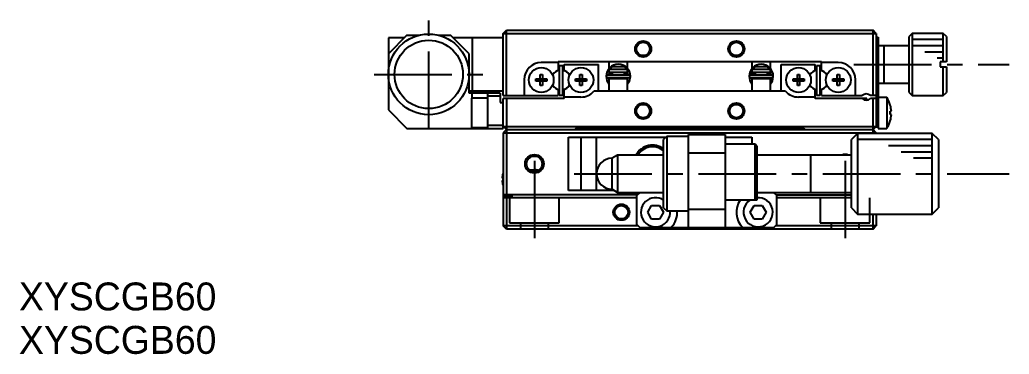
# Model space of a CAD drawing. Extents: x 45 to 384, y 9 to 263.
# Drawn here: x 49.2 to 208.4, y 9.4 to 63.2 of the extents above; entities that cross this region are included whole.
import ezdxf

# ---------------------------------------------------------------- set-up
doc = ezdxf.new("R2010")
doc.units = 0
doc.header["$LTSCALE"] = 10
doc.linetypes.add('CENTER', pattern=[2, 1.25, -0.25, 0.25, -0.25])
doc.linetypes.add('DASHED', pattern=[3.5, 2, -1.5])
doc.layers.get('0').update_dxf_attribs({"linetype": 'CONTINUOUS'})
doc.layers.add('CENTER', color=1, linetype='CENTER')
doc.styles.get("Standard").update_dxf_attribs({"font": 'FGP教科書体NT-M'})

msp = doc.modelspace()

# ---------------------------------------------------------------- linework, layer by layer
at = {"color": 7, "linetype": 'CONTINUOUS'}
for p, q in [((111.532954, 60.734991), (108.532954, 57.734991)), ((111.532954, 60.734991), (113.432954, 60.734991)), ((116.632954, 60.734991), (118.532954, 60.734991)), ((121.532954, 57.734991), (118.532954, 60.734991)), ((127.032954, 61.034991), (127.532954, 61.534991)), ((127.032954, 51.034991), (127.032954, 61.034991)), ((127.032954, 61.034991), (187.032954, 61.034991)), ((127.532954, 61.534991), (186.532954, 61.534991)), ((127.532954, 51.034991), (127.532954, 61.534991)), ((187.032954, 61.034991), (186.532954, 61.534991)), ((186.532954, 51.034991), (186.532954, 61.534991)), ((187.032954, 61.034991), (187.032954, 45.934991)), ((192.832954, 61.034991), (192.332954, 60.534991)), ((192.332954, 51.534991), (192.332954, 60.534991)), ((197.832954, 61.034991), (192.832954, 61.034991)), ((192.832954, 61.034991), (192.832954, 51.034991)), ((197.832954, 56.434991), (197.832954, 61.034991)), ((198.332954, 60.534991), (197.832954, 61.034991)), ((198.332954, 60.534991), (198.332954, 56.434991)), ((111.132954, 60.334991), (108.532954, 60.334991)), ((108.532954, 60.334991), (108.532954, 48.734991)), ((127.032954, 60.334991), (118.932954, 60.334991)), ((122.032954, 60.334991), (122.032954, 51.734991)), ((187.032954, 60.434991), (187.332954, 60.434991)), ((187.332954, 60.434991), (187.332954, 45.734991)), ((192.332954, 59.034991), (187.332954, 59.034991)), ((188.332954, 53.034991), (188.332954, 59.034991)), ((121.532954, 51.434991), (121.532954, 57.734991)), ((135.832954, 56.334991), (133.132954, 56.334991)), ((135.832954, 56.534991), (178.232954, 56.534991)), ((135.832954, 56.534991), (135.832954, 55.085796)), ((136.032954, 55.834991), (136.032954, 51.034991)), ((136.632954, 55.834991), (136.032954, 55.834991)), ((136.632954, 51.034991), (136.632954, 55.834991)), ((136.832954, 55.085796), (136.832954, 56.034991)), ((136.832954, 56.034991), (142.332954, 56.034991)), ((142.332954, 51.734991), (142.332954, 56.034991)), ((144.032954, 56.534991), (144.032954, 55.371415)), ((144.090953, 55.234991), (144.620099, 55.734991)), ((144.612854, 55.734991), (146.453054, 55.734991)), ((146.453054, 55.734991), (146.982201, 55.234991)), ((147.032954, 55.371049), (147.032954, 56.534991)), ((167.032954, 56.534991), (167.032954, 55.371415)), ((167.090953, 55.234991), (167.620099, 55.734991)), ((167.612854, 55.734991), (169.453054, 55.734991)), ((169.453054, 55.734991), (169.982201, 55.234991)), ((170.032954, 55.371049), (170.032954, 56.534991)), ((171.732954, 51.734991), (171.732954, 56.034991)), ((171.732954, 56.034991), (177.232954, 56.034991)), ((177.232954, 55.085796), (177.232954, 56.034991)), ((177.432954, 55.834991), (177.432954, 51.034991)), ((178.032954, 55.834991), (177.432954, 55.834991)), ((178.032954, 51.034991), (178.032954, 55.834991)), ((178.232954, 55.085796), (178.232954, 56.534991)), ((180.932954, 56.334991), (178.232954, 56.334991)), ((197.332954, 56.434991), (197.332954, 55.634991)), ((198.332954, 56.434991), (197.332954, 56.434991)), ((132.952954, 54.421352), (133.312954, 54.421352)), ((132.952954, 53.714991), (132.952954, 54.421352)), ((133.312954, 54.421352), (133.312954, 53.714991)), ((135.832954, 55.085796), (135.572859, 54.93563)), ((136.832954, 55.085796), (137.093049, 54.93563)), ((139.352954, 54.421352), (139.712954, 54.421352)), ((139.352954, 53.714991), (139.352954, 54.421352)), ((139.712954, 54.421352), (139.712954, 53.714991)), ((147.282954, 54.329991), (143.782954, 54.329991)), ((143.989588, 54.330046), (144.0974, 54.735151)), ((144.032954, 55.234991), (144.032954, 54.734991)), ((147.032954, 55.234991), (144.032954, 55.234991)), ((147.032954, 54.734991), (144.032954, 54.734991)), ((144.032954, 54.546828), (144.032954, 54.534991)), ((144.032954, 54.534991), (144.532954, 54.534991)), ((144.532954, 54.734991), (144.532954, 54.329991)), ((146.532954, 54.329991), (146.532954, 54.734991)), ((146.532954, 54.534991), (147.032954, 54.534991)), ((146.968174, 54.735146), (147.076636, 54.330014)), ((147.032954, 54.734991), (147.032954, 55.234991)), ((147.032954, 54.534991), (147.032954, 54.546663)), ((170.282954, 54.329991), (166.782954, 54.329991)), ((166.989588, 54.330046), (167.0974, 54.735151)), ((167.032954, 55.234991), (167.032954, 54.734991)), ((170.032954, 55.234991), (167.032954, 55.234991)), ((170.032954, 54.734991), (167.032954, 54.734991)), ((167.032954, 54.546828), (167.032954, 54.534991)), ((167.032954, 54.534991), (167.532954, 54.534991)), ((167.532954, 54.734991), (167.532954, 54.329991)), ((169.532954, 54.329991), (169.532954, 54.734991)), ((169.532954, 54.534991), (170.032954, 54.534991)), ((169.968174, 54.735146), (170.076636, 54.330014)), ((170.032954, 54.734991), (170.032954, 55.234991)), ((170.032954, 54.534991), (170.032954, 54.546663)), ((174.352954, 54.421352), (174.712954, 54.421352)), ((174.352954, 53.714991), (174.352954, 54.421352)), ((174.712954, 54.421352), (174.712954, 53.714991)), ((177.232954, 55.085796), (176.972859, 54.93563)), ((178.232954, 55.085796), (178.493049, 54.93563)), ((180.752954, 54.421352), (181.112954, 54.421352)), ((180.752954, 53.714991), (180.752954, 54.421352)), ((181.112954, 54.421352), (181.112954, 53.714991)), ((197.332954, 55.634991), (198.332954, 55.634991)), ((197.832954, 51.034991), (197.832954, 55.634991)), ((198.332954, 55.634991), (198.332954, 51.534991)), ((130.382954, 53.584991), (130.382954, 51.034991)), ((132.246593, 53.354991), (132.246593, 53.714991)), ((132.246593, 53.714991), (132.952954, 53.714991)), ((132.952954, 53.354991), (132.246593, 53.354991)), ((132.963326, 53.704619), (132.952954, 53.714991)), ((132.963326, 53.365363), (132.952954, 53.354991)), ((132.952954, 52.648629), (132.952954, 53.354991)), ((133.312954, 52.648629), (132.952954, 52.648629)), ((132.963326, 53.365363), (132.963326, 53.704619)), ((132.963326, 53.704619), (133.302582, 53.704619)), ((133.302582, 53.365363), (132.963326, 53.365363)), ((133.302582, 53.704619), (133.312954, 53.714991)), ((133.302582, 53.704619), (133.302582, 53.365363)), ((133.302582, 53.365363), (133.312954, 53.354991)), ((133.312954, 53.714991), (134.019316, 53.714991)), ((134.019316, 53.354991), (133.312954, 53.354991)), ((133.312954, 53.354991), (133.312954, 52.648629)), ((134.019316, 53.714991), (134.019316, 53.354991)), ((138.646593, 53.714991), (139.352954, 53.714991)), ((138.646593, 53.354991), (138.646593, 53.714991)), ((139.352954, 53.354991), (138.646593, 53.354991)), ((139.363326, 53.704619), (139.352954, 53.714991)), ((139.363326, 53.365363), (139.352954, 53.354991)), ((139.352954, 52.648629), (139.352954, 53.354991)), ((139.712954, 52.648629), (139.352954, 52.648629)), ((139.363326, 53.365363), (139.363326, 53.704619)), ((139.363326, 53.704619), (139.702582, 53.704619)), ((139.702582, 53.365363), (139.363326, 53.365363)), ((139.702582, 53.704619), (139.712954, 53.714991)), ((139.702582, 53.704619), (139.702582, 53.365363)), ((139.702582, 53.365363), (139.712954, 53.354991)), ((139.712954, 53.714991), (140.419316, 53.714991)), ((139.712954, 53.354991), (139.712954, 52.648629)), ((140.419316, 53.354991), (139.712954, 53.354991)), ((140.419316, 53.714991), (140.419316, 53.354991)), ((143.721913, 53.427965), (143.744514, 53.37046)), ((143.722516, 53.429248), (143.722816, 53.42832)), ((143.744759, 53.374353), (143.744229, 53.37181)), ((143.744229, 53.37181), (143.744993, 53.372131)), ((143.744514, 53.37046), (143.744229, 53.37181)), ((143.744937, 53.369731), (143.744514, 53.37046)), ((143.782954, 53.939991), (147.282954, 53.939991)), ((144.031842, 53.723183), (143.989265, 53.939948)), ((144.032954, 53.734991), (144.032954, 51.734991)), ((147.032954, 53.734991), (144.032954, 53.734991)), ((144.095127, 53.735016), (144.098661, 53.744832)), ((144.098661, 53.744832), (144.104374, 53.75879)), ((144.104374, 53.75879), (144.110787, 53.772439)), ((144.110787, 53.772439), (144.11788, 53.785744)), ((144.11788, 53.785744), (144.125635, 53.798673)), ((144.125635, 53.798673), (144.134028, 53.811194)), ((144.134028, 53.811194), (144.143038, 53.823275)), ((144.143038, 53.823275), (144.152638, 53.834888)), ((144.152638, 53.834888), (144.162805, 53.846005)), ((144.162805, 53.846005), (144.17351, 53.856599)), ((144.17351, 53.856599), (144.184726, 53.866648)), ((144.184726, 53.866648), (144.196423, 53.876126)), ((144.196423, 53.876126), (144.208571, 53.885014)), ((144.208571, 53.885014), (144.22114, 53.893291)), ((144.22114, 53.893291), (144.234098, 53.900939)), ((144.234098, 53.900939), (144.247412, 53.907941)), ((144.247412, 53.907941), (144.261051, 53.914282)), ((144.261051, 53.914282), (144.27498, 53.919948)), ((144.27498, 53.919948), (144.289167, 53.924928)), ((144.289167, 53.924928), (144.303577, 53.929211)), ((144.303577, 53.929211), (144.318175, 53.932788)), ((144.318175, 53.932788), (144.332927, 53.935652)), ((144.332927, 53.935652), (144.347799, 53.937797)), ((144.347799, 53.937797), (144.362754, 53.939219)), ((144.362754, 53.939219), (144.377759, 53.939915)), ((144.377759, 53.939915), (144.384453, 53.939991)), ((144.532954, 53.939991), (144.532954, 53.734991)), ((146.532954, 53.734991), (146.532954, 53.939991)), ((146.681455, 53.939991), (146.69568, 53.939657)), ((146.69568, 53.939657), (146.71066, 53.938597)), ((146.71066, 53.938597), (146.72557, 53.936814)), ((146.72557, 53.936814), (146.740373, 53.93431)), ((146.740373, 53.93431), (146.755036, 53.931093)), ((146.755036, 53.931093), (146.769525, 53.927169)), ((146.769525, 53.927169), (146.783804, 53.922546)), ((146.783804, 53.922546), (146.797841, 53.917235)), ((146.797841, 53.917235), (146.811601, 53.911248)), ((146.811601, 53.911248), (146.825053, 53.904596)), ((146.825053, 53.904596), (146.838164, 53.897296)), ((146.838164, 53.897296), (146.850901, 53.889363)), ((146.850901, 53.889363), (146.863235, 53.880815)), ((146.863235, 53.880815), (146.875133, 53.871669)), ((146.875133, 53.871669), (146.886568, 53.861948)), ((146.886568, 53.861948), (146.89751, 53.851672)), ((146.89751, 53.851672), (146.90793, 53.840865)), ((146.90793, 53.840865), (146.917803, 53.829552)), ((146.917803, 53.829552), (146.927102, 53.817759)), ((146.927102, 53.817759), (146.935802, 53.805513)), ((146.935802, 53.805513), (146.94388, 53.792844)), ((146.94388, 53.792844), (146.951314, 53.779781)), ((146.951314, 53.779781), (146.958083, 53.766357)), ((146.958083, 53.766357), (146.964168, 53.752604)), ((146.964168, 53.752604), (146.969552, 53.738557)), ((146.969552, 53.738557), (146.970783, 53.735012)), ((147.316617, 53.361803), (147.03293, 53.459949)), ((147.032954, 51.734991), (147.032954, 53.734991)), ((147.044594, 53.464329), (147.032954, 53.470478)), ((147.033077, 52.89896), (147.320535, 53.370904)), ((147.056847, 53.458071), (147.044594, 53.464329)), ((147.069635, 53.451744), (147.056847, 53.458071)), ((147.082877, 53.445388), (147.069635, 53.451744)), ((147.096492, 53.439042), (147.082877, 53.445388)), ((147.110393, 53.432747), (147.096492, 53.439042)), ((147.124493, 53.426542), (147.110393, 53.432747)), ((147.138704, 53.420466), (147.124493, 53.426542)), ((147.152936, 53.414557), (147.138704, 53.420466)), ((147.167099, 53.408852), (147.152936, 53.414557)), ((147.181106, 53.403388), (147.167099, 53.408852)), ((147.194867, 53.398198), (147.181106, 53.403388)), ((147.208296, 53.393315), (147.194867, 53.398198)), ((147.22131, 53.388769), (147.208296, 53.393315)), ((147.233826, 53.38459), (147.22131, 53.388769)), ((147.245766, 53.380804), (147.233826, 53.38459)), ((147.257054, 53.377434), (147.245766, 53.380804)), ((147.26762, 53.374501), (147.257054, 53.377434)), ((147.277397, 53.372024), (147.26762, 53.374501)), ((147.286324, 53.370019), (147.277397, 53.372024)), ((147.294346, 53.368497), (147.286324, 53.370019)), ((147.30141, 53.36747), (147.294346, 53.368497)), ((147.307474, 53.366942), (147.30141, 53.36747)), ((147.310271, 53.93388), (147.306579, 53.941538)), ((147.312499, 53.366918), (147.307474, 53.366942)), ((147.307718, 53.341598), (147.317585, 53.364069)), ((147.324199, 53.902533), (147.310271, 53.93388)), ((147.316453, 53.367397), (147.312499, 53.366918)), ((147.31604, 53.367494), (147.316617, 53.361803)), ((147.319312, 53.368377), (147.316453, 53.367397)), ((147.317585, 53.364069), (147.47661, 54.107402)), ((147.321058, 53.369851), (147.319312, 53.368377)), ((147.321679, 53.37181), (147.321058, 53.369851)), ((147.321394, 53.37046), (147.333448, 53.400627)), ((147.336541, 53.870542), (147.324199, 53.902533)), ((147.333448, 53.400627), (147.344607, 53.433046)), ((147.347268, 53.837987), (147.336541, 53.870542)), ((147.344607, 53.433046), (147.35413, 53.465973)), ((147.356353, 53.804947), (147.347268, 53.837987)), ((147.35413, 53.465973), (147.361993, 53.499325)), ((147.363776, 53.771503), (147.356353, 53.804947)), ((147.361993, 53.499325), (147.368178, 53.533019)), ((147.369518, 53.737737), (147.363776, 53.771503)), ((147.368178, 53.533019), (147.372671, 53.566974)), ((147.373565, 53.703731), (147.369518, 53.737737)), ((147.372671, 53.566974), (147.37546, 53.601106)), ((147.375907, 53.669568), (147.373565, 53.703731)), ((147.37546, 53.601106), (147.37654, 53.635332)), ((147.37654, 53.635332), (147.375907, 53.669568)), ((166.721913, 53.427965), (166.744514, 53.37046)), ((166.722516, 53.429248), (166.722816, 53.42832)), ((166.744759, 53.374353), (166.744229, 53.37181)), ((166.744229, 53.37181), (166.744993, 53.372131)), ((166.744514, 53.37046), (166.744229, 53.37181)), ((166.744937, 53.369731), (166.744514, 53.37046)), ((166.782954, 53.939991), (170.282954, 53.939991)), ((167.031842, 53.723183), (166.989265, 53.939948)), ((167.032954, 53.734991), (167.032954, 51.734991)), ((170.032954, 53.734991), (167.032954, 53.734991)), ((167.095127, 53.735016), (167.098661, 53.744832)), ((167.098661, 53.744832), (167.104374, 53.75879)), ((167.104374, 53.75879), (167.110787, 53.772439)), ((167.110787, 53.772439), (167.11788, 53.785744)), ((167.11788, 53.785744), (167.125635, 53.798673)), ((167.125635, 53.798673), (167.134028, 53.811194)), ((167.134028, 53.811194), (167.143038, 53.823275)), ((167.143038, 53.823275), (167.152638, 53.834888)), ((167.152638, 53.834888), (167.162805, 53.846005)), ((167.162805, 53.846005), (167.17351, 53.856599)), ((167.17351, 53.856599), (167.184726, 53.866648)), ((167.184726, 53.866648), (167.196423, 53.876126)), ((167.196423, 53.876126), (167.208571, 53.885014)), ((167.208571, 53.885014), (167.22114, 53.893291)), ((167.22114, 53.893291), (167.234098, 53.900939)), ((167.234098, 53.900939), (167.247412, 53.907941)), ((167.247412, 53.907941), (167.261051, 53.914282)), ((167.261051, 53.914282), (167.27498, 53.919948)), ((167.27498, 53.919948), (167.289167, 53.924928)), ((167.289167, 53.924928), (167.303577, 53.929211)), ((167.303577, 53.929211), (167.318175, 53.932788)), ((167.318175, 53.932788), (167.332927, 53.935652)), ((167.332927, 53.935652), (167.347799, 53.937797)), ((167.347799, 53.937797), (167.362754, 53.939219)), ((167.362754, 53.939219), (167.377759, 53.939915)), ((167.377759, 53.939915), (167.384453, 53.939991)), ((167.532954, 53.939991), (167.532954, 53.734991)), ((169.532954, 53.734991), (169.532954, 53.939991)), ((169.681455, 53.939991), (169.69568, 53.939657)), ((169.69568, 53.939657), (169.71066, 53.938597)), ((169.71066, 53.938597), (169.72557, 53.936814)), ((169.72557, 53.936814), (169.740373, 53.93431)), ((169.740373, 53.93431), (169.755036, 53.931093)), ((169.755036, 53.931093), (169.769525, 53.927169)), ((169.769525, 53.927169), (169.783804, 53.922546)), ((169.783804, 53.922546), (169.797841, 53.917235)), ((169.797841, 53.917235), (169.811601, 53.911248)), ((169.811601, 53.911248), (169.825053, 53.904596)), ((169.825053, 53.904596), (169.838164, 53.897296)), ((169.838164, 53.897296), (169.850901, 53.889363)), ((169.850901, 53.889363), (169.863235, 53.880815)), ((169.863235, 53.880815), (169.875133, 53.871669)), ((169.875133, 53.871669), (169.886568, 53.861948)), ((169.886568, 53.861948), (169.89751, 53.851672)), ((169.89751, 53.851672), (169.90793, 53.840865)), ((169.90793, 53.840865), (169.917803, 53.829552)), ((169.917803, 53.829552), (169.927102, 53.817759)), ((169.927102, 53.817759), (169.935802, 53.805513)), ((169.935802, 53.805513), (169.94388, 53.792844)), ((169.94388, 53.792844), (169.951314, 53.779781)), ((169.951314, 53.779781), (169.958083, 53.766357)), ((169.958083, 53.766357), (169.964168, 53.752604)), ((169.964168, 53.752604), (169.969552, 53.738557)), ((169.969552, 53.738557), (169.970783, 53.735012)), ((170.316617, 53.361803), (170.03293, 53.459949)), ((170.032954, 51.734991), (170.032954, 53.734991)), ((170.044594, 53.464329), (170.032954, 53.470478)), ((170.033077, 52.89896), (170.320535, 53.370904)), ((170.056847, 53.458071), (170.044594, 53.464329)), ((170.069635, 53.451744), (170.056847, 53.458071)), ((170.082877, 53.445388), (170.069635, 53.451744)), ((170.096492, 53.439042), (170.082877, 53.445388)), ((170.110393, 53.432747), (170.096492, 53.439042)), ((170.124493, 53.426542), (170.110393, 53.432747)), ((170.138704, 53.420466), (170.124493, 53.426542)), ((170.152936, 53.414557), (170.138704, 53.420466)), ((170.167099, 53.408852), (170.152936, 53.414557)), ((170.181106, 53.403388), (170.167099, 53.408852)), ((170.194867, 53.398198), (170.181106, 53.403388)), ((170.208296, 53.393315), (170.194867, 53.398198)), ((170.22131, 53.388769), (170.208296, 53.393315)), ((170.233826, 53.38459), (170.22131, 53.388769)), ((170.245766, 53.380804), (170.233826, 53.38459)), ((170.257054, 53.377434), (170.245766, 53.380804)), ((170.26762, 53.374501), (170.257054, 53.377434)), ((170.277397, 53.372024), (170.26762, 53.374501)), ((170.286324, 53.370019), (170.277397, 53.372024)), ((170.294346, 53.368497), (170.286324, 53.370019)), ((170.30141, 53.36747), (170.294346, 53.368497)), ((170.307474, 53.366942), (170.30141, 53.36747)), ((170.310271, 53.93388), (170.306579, 53.941538)), ((170.312499, 53.366918), (170.307474, 53.366942)), ((170.307718, 53.341598), (170.47661, 54.107402)), ((170.324199, 53.902533), (170.310271, 53.93388)), ((170.316453, 53.367397), (170.312499, 53.366918)), ((170.31604, 53.367494), (170.316617, 53.361803)), ((170.319312, 53.368377), (170.316453, 53.367397)), ((170.321058, 53.369851), (170.319312, 53.368377)), ((170.321679, 53.37181), (170.321058, 53.369851)), ((170.321394, 53.37046), (170.333448, 53.400627)), ((170.336541, 53.870542), (170.324199, 53.902533)), ((170.333448, 53.400627), (170.344607, 53.433046)), ((170.347268, 53.837987), (170.336541, 53.870542)), ((170.344607, 53.433046), (170.35413, 53.465973)), ((170.356353, 53.804947), (170.347268, 53.837987)), ((170.35413, 53.465973), (170.361993, 53.499325)), ((170.363776, 53.771503), (170.356353, 53.804947)), ((170.361993, 53.499325), (170.368178, 53.533019)), ((170.369518, 53.737737), (170.363776, 53.771503)), ((170.368178, 53.533019), (170.372671, 53.566974)), ((170.373565, 53.703731), (170.369518, 53.737737)), ((170.372671, 53.566974), (170.37546, 53.601106)), ((170.375907, 53.669568), (170.373565, 53.703731)), ((170.37546, 53.601106), (170.37654, 53.635332)), ((170.37654, 53.635332), (170.375907, 53.669568)), ((173.646593, 53.354991), (173.646593, 53.714991)), ((173.646593, 53.714991), (174.352954, 53.714991)), ((174.352954, 53.354991), (173.646593, 53.354991)), ((174.363326, 53.704619), (174.352954, 53.714991)), ((174.363326, 53.365363), (174.352954, 53.354991)), ((174.352954, 52.648629), (174.352954, 53.354991)), ((174.712954, 52.648629), (174.352954, 52.648629)), ((174.363326, 53.365363), (174.363326, 53.704619)), ((174.363326, 53.704619), (174.702582, 53.704619)), ((174.702582, 53.365363), (174.363326, 53.365363)), ((174.702582, 53.704619), (174.712954, 53.714991)), ((174.702582, 53.704619), (174.702582, 53.365363)), ((174.702582, 53.365363), (174.712954, 53.354991)), ((174.712954, 53.714991), (175.419316, 53.714991)), ((174.712954, 53.354991), (174.712954, 52.648629)), ((175.419316, 53.354991), (174.712954, 53.354991)), ((175.419316, 53.714991), (175.419316, 53.354991)), ((180.046593, 53.354991), (180.046593, 53.714991)), ((180.046593, 53.714991), (180.752954, 53.714991)), ((180.752954, 53.354991), (180.046593, 53.354991)), ((180.763326, 53.704619), (180.752954, 53.714991)), ((180.763326, 53.365363), (180.752954, 53.354991)), ((180.752954, 52.648629), (180.752954, 53.354991)), ((181.112954, 52.648629), (180.752954, 52.648629)), ((180.763326, 53.365363), (180.763326, 53.704619)), ((180.763326, 53.704619), (181.102582, 53.704619)), ((181.102582, 53.365363), (180.763326, 53.365363)), ((181.102582, 53.704619), (181.112954, 53.714991)), ((181.102582, 53.704619), (181.102582, 53.365363)), ((181.102582, 53.365363), (181.112954, 53.354991)), ((181.112954, 53.714991), (181.819316, 53.714991)), ((181.819316, 53.354991), (181.112954, 53.354991)), ((181.112954, 53.354991), (181.112954, 52.648629)), ((181.819316, 53.714991), (181.819316, 53.354991)), ((183.682954, 51.034991), (183.682954, 53.584991)), ((187.332954, 53.034991), (192.332954, 53.034991)), ((127.032954, 51.734991), (121.532954, 51.734991)), ((126.532954, 51.434991), (121.532954, 51.434991)), ((122.032954, 50.584991), (122.032954, 51.434991)), ((124.532954, 51.394727), (122.032954, 51.394727)), ((124.532954, 45.734991), (124.532954, 51.434991)), ((126.532954, 51.434991), (126.532954, 49.934991)), ((127.032954, 51.034991), (135.832954, 51.034991)), ((135.572859, 52.134351), (135.832954, 51.984185)), ((135.832954, 51.984185), (135.832954, 51.034991)), ((136.632954, 51.034991), (136.032954, 51.034991)), ((137.093049, 52.134351), (136.832954, 51.984185)), ((136.832954, 50.534991), (136.832954, 51.984185)), ((172.453892, 51.734991), (141.612017, 51.734991)), ((176.972859, 52.134351), (177.232954, 51.984185)), ((177.232954, 50.534991), (177.232954, 51.984185)), ((178.032954, 51.034991), (177.432954, 51.034991)), ((178.493049, 52.134351), (178.232954, 51.984185)), ((178.232954, 51.034991), (178.232954, 51.984185)), ((178.232954, 51.034991), (184.771516, 51.034991)), ((187.032954, 51.034991), (186.094392, 51.034991)), ((192.332954, 51.534991), (192.832954, 51.034991)), ((192.832954, 51.034991), (197.832954, 51.034991)), ((197.832954, 51.034991), (198.332954, 51.534991)), ((121.932954, 50.584991), (121.932954, 45.884991)), ((124.532954, 50.584991), (121.932954, 50.584991)), ((126.532954, 50.934991), (124.532954, 50.934991)), ((126.532954, 49.934991), (127.032954, 49.934991)), ((136.832954, 50.534991), (127.032954, 50.534991)), ((127.032954, 45.734991), (127.032954, 50.534991)), ((127.532954, 50.534991), (127.532954, 35.034991)), ((139.532954, 50.784991), (136.832954, 50.784991)), ((177.232954, 50.784991), (174.532954, 50.784991)), ((185.532954, 50.534991), (177.232954, 50.534991)), ((185.532954, 50.290003), (185.532954, 50.534991)), ((187.032954, 50.534991), (186.094392, 50.534991)), ((186.532954, 44.934991), (186.532954, 50.534991)), ((188.724612, 50.734991), (187.332954, 50.734991)), ((188.724612, 50.734991), (188.724612, 45.734991)), ((189.295535, 49.49358), (189.30239, 49.496924)), ((108.532954, 48.734991), (111.532954, 45.734991)), ((189.295535, 48.494991), (189.467907, 48.494991)), ((189.295535, 47.974991), (189.295535, 48.494991)), ((189.467907, 47.974991), (189.295535, 47.974991)), ((124.532954, 46.234991), (127.032954, 46.234991)), ((189.30239, 46.973058), (189.295535, 46.976401)), ((111.532954, 45.734991), (127.032954, 45.734991)), ((121.932954, 45.884991), (124.532954, 45.884991)), ((122.032954, 45.734991), (122.032954, 45.884991)), ((122.032954, 45.804169), (124.532954, 45.804169)), ((127.532954, 45.534991), (127.032954, 46.034991)), ((127.032954, 46.034991), (187.032954, 46.034991)), ((127.532954, 45.534991), (127.032954, 45.034991)), ((127.032954, 45.034991), (127.032954, 30.034991)), ((127.032954, 45.034991), (187.032954, 45.034991)), ((127.532954, 45.534991), (186.532954, 45.534991)), ((138.532954, 45.534991), (138.882954, 45.884991)), ((138.882954, 45.884991), (175.182954, 45.884991)), ((156.832954, 44.734991), (162.732954, 44.734991)), ((156.832954, 29.734991), (156.832954, 44.734991)), ((162.732954, 44.734991), (162.732954, 29.734991)), ((175.182954, 45.884991), (175.532954, 45.534991)), ((184.032954, 44.934991), (183.032954, 43.934991)), ((196.032954, 44.934991), (184.032954, 44.934991)), ((184.032954, 44.934991), (184.032954, 31.934991)), ((187.032954, 46.034991), (186.532954, 45.534991)), ((187.032954, 45.034991), (186.532954, 45.534991)), ((187.332954, 45.934991), (187.032954, 45.934991)), ((187.032954, 45.034991), (187.032954, 44.934991)), ((187.332954, 45.734991), (188.724612, 45.734991)), ((196.032954, 31.934991), (196.032954, 44.934991)), ((197.032954, 43.934991), (196.032954, 44.934991)), ((137.532954, 35.734991), (137.532954, 44.334991)), ((137.532954, 44.334991), (153.232954, 44.334991)), ((139.532954, 44.334991), (139.532954, 35.734991)), ((142.032954, 35.734991), (142.032954, 44.334991)), ((153.332954, 44.434991), (152.832954, 43.934991)), ((152.832954, 32.934991), (152.832954, 43.934991)), ((153.332954, 44.434991), (153.332954, 32.434991)), ((156.832954, 44.434991), (153.332954, 44.434991)), ((162.732954, 44.334991), (167.032954, 44.334991)), ((167.532954, 43.184991), (162.732954, 43.184991)), ((167.032954, 44.334991), (167.032954, 43.184991)), ((167.532954, 34.184991), (167.532954, 43.184991)), ((167.832954, 42.884991), (167.532954, 43.184991)), ((183.032954, 32.934991), (183.032954, 43.934991)), ((197.032954, 43.934991), (197.032954, 32.934991)), ((145.39898, 41.434991), (144.532954, 40.934991)), ((152.832954, 41.434991), (145.39898, 41.434991)), ((145.39898, 41.434991), (145.39898, 35.434991)), ((162.732954, 41.734991), (156.832954, 41.734991)), ((167.832954, 42.884991), (167.832954, 34.184991)), ((183.032954, 41.434991), (167.832954, 41.434991)), ((176.532954, 35.434986), (176.532954, 41.434996)), ((144.532954, 35.934991), (144.532954, 40.934991)), ((126.95881, 38.423607), (126.963433, 38.421352)), ((131.345568, 38.99096), (131.459427, 39.01704)), ((132.578021, 39.021651), (132.720341, 38.99096)), ((126.843095, 37.714991), (126.963433, 37.714991)), ((126.963433, 37.354991), (126.843095, 37.354991)), ((126.963433, 36.648629), (126.95881, 36.646375)), ((126.963433, 37.714991), (126.963433, 37.354991)), ((148.632954, 35.034991), (127.032954, 35.034991)), ((128.432954, 34.784991), (128.432954, 35.034991)), ((144.879364, 35.734991), (137.532954, 35.734991)), ((144.532954, 35.934991), (145.39898, 35.434991)), ((145.39898, 35.434991), (152.832954, 35.434991)), ((149.032954, 35.434991), (148.532954, 34.934991)), ((167.832954, 35.434991), (183.032954, 35.434991)), ((171.032954, 34.934991), (170.532954, 35.434991)), ((170.932954, 35.034991), (183.032954, 35.034991)), ((128.432954, 34.784991), (127.032954, 34.784991)), ((148.532954, 34.534991), (127.032954, 34.534991)), ((127.532954, 34.534991), (127.532954, 29.534991)), ((148.532954, 30.234991), (148.532954, 34.934991)), ((167.832954, 34.184991), (162.732954, 34.184991)), ((171.032954, 30.234991), (171.032954, 34.934991)), ((183.032954, 34.534991), (171.032954, 34.534991)), ((150.262784, 32.234991), (150.897869, 33.334991)), ((150.897869, 31.134991), (150.262784, 32.234991)), ((150.897869, 33.334991), (152.16804, 33.334991)), ((152.16804, 33.334991), (152.803125, 32.234991)), ((152.803125, 32.234991), (152.16804, 31.134991)), ((152.832954, 32.934991), (153.332954, 32.434991)), ((153.332954, 32.434991), (156.832954, 32.434991)), ((156.832954, 32.734991), (162.732954, 32.734991)), ((166.762784, 32.234991), (167.397869, 33.334991)), ((167.397869, 31.134991), (166.762784, 32.234991)), ((167.397869, 33.334991), (168.66804, 33.334991)), ((168.66804, 33.334991), (169.303125, 32.234991)), ((169.303125, 32.234991), (168.66804, 31.134991)), ((183.032954, 32.934991), (184.032954, 31.934991)), ((184.032954, 31.934991), (196.032954, 31.934991)), ((186.532954, 29.534991), (186.532954, 31.934991)), ((187.032954, 31.934991), (187.032954, 30.034991)), ((196.032954, 31.934991), (197.032954, 32.934991)), ((152.16804, 31.134991), (150.897869, 31.134991)), ((168.66804, 31.134991), (167.397869, 31.134991)), ((127.532954, 29.534991), (127.032954, 30.034991)), ((148.732954, 30.034991), (127.032954, 30.034991)), ((186.532954, 29.534991), (127.532954, 29.534991)), ((148.532954, 30.234991), (149.032954, 29.734991)), ((170.532954, 29.734991), (149.032954, 29.734991)), ((154.05111, 29.804169), (154.080482, 29.734991)), ((165.485426, 29.734991), (165.514799, 29.804169)), ((170.532954, 29.734991), (171.032954, 30.234991)), ((187.032954, 30.034991), (170.832954, 30.034991)), ((186.532954, 29.534991), (187.032954, 30.034991))]:
    msp.add_line(p, q, dxfattribs=at)
at = {"color": 3, "linetype": 'CONTINUOUS'}
for p, q in [((197.832954, 60.034991), (192.832954, 60.034991)), ((197.832954, 59.034991), (192.832954, 59.034991)), ((197.832954, 58.034991), (194.832954, 58.034991)), ((197.832954, 57.034991), (196.832954, 57.034991)), ((196.032954, 43.934991), (184.032954, 43.934991)), ((196.032954, 42.934991), (189.032954, 42.934991)), ((196.032954, 41.934991), (191.032954, 41.934991)), ((196.032954, 40.934991), (193.032954, 40.934991))]:
    msp.add_line(p, q, dxfattribs=at)
at = {"color": 3, "linetype": 'DASHED'}
for p, q in [((128.032954, 34.534991), (128.032954, 30.534991)), ((136.032954, 30.534991), (136.032954, 34.534991)), ((178.032954, 34.534991), (178.032954, 30.534991)), ((186.032954, 30.534991), (186.032954, 34.534991)), ((128.032954, 30.534991), (136.032954, 30.534991)), ((129.782954, 30.534991), (129.782954, 29.534991)), ((134.282954, 29.534991), (134.282954, 30.534991)), ((178.032954, 30.534991), (186.032954, 30.534991)), ((179.782954, 30.534991), (179.782954, 29.534991)), ((184.282954, 29.534991), (184.282954, 30.534991))]:
    msp.add_line(p, q, dxfattribs=at)
at = {"color": 7, "linetype": 'CONTINUOUS'}
for centre, radius in [((115.032954, 54.434991), 6.5), ((115.032954, 54.434991), 5.5), ((149.532954, 58.534991), 1.075), ((164.532954, 58.534991), 1.075), ((133.132954, 53.534991), 2), ((139.532954, 53.534991), 2), ((174.532954, 53.534991), 2), ((180.932954, 53.534991), 2), ((149.532954, 48.534991), 1.075), ((164.532954, 48.534991), 1.075), ((132.032954, 40.034991), 1.25), ((146.032954, 32.234991), 1.075)]:
    msp.add_circle(centre, radius, dxfattribs=at)
at = {"color": 3, "linetype": 'CONTINUOUS'}
for centre, radius in [((149.532954, 58.534991), 1.3), ((164.532954, 58.534991), 1.3), ((149.532954, 48.534991), 1.3), ((164.532954, 48.534991), 1.3), ((132.032954, 40.034991), 1.5), ((146.032954, 32.234991), 1.3)]:
    msp.add_circle(centre, radius, dxfattribs=at)
at = {"color": 7, "linetype": 'CONTINUOUS'}
for centre, radius, start, end in [((133.132954, 53.584991), 2.75, 90, 180), ((145.532999, 54.135039), 1.943868, 0.672315, 179.257985), ((168.532999, 54.135039), 1.943868, 0.672315, 179.257985), ((180.932954, 53.584991), 2.75, 0, 90), ((136.447859, 53.420086), 1.75, 120, 148.118467), ((136.332953, 53.534991), 1.5875, 100.893016, 149.566737), ((136.332953, 53.534991), 1.5875, 30.433182, 79.10691), ((136.218049, 53.420086), 1.75, 31.881533, 60), ((143.782954, 54.134991), 0.195, 90, 270), ((147.282954, 54.134991), 0.195, 270, 90), ((166.782954, 54.134991), 0.195, 90, 270), ((170.282954, 54.134991), 0.195, 270, 90), ((177.847859, 53.420086), 1.75, 120, 148.118467), ((177.732953, 53.534991), 1.5875, 100.893016, 149.566737), ((177.732953, 53.534991), 1.5875, 30.433182, 79.10691), ((177.618049, 53.420086), 1.75, 31.881533, 60), ((136.447859, 53.649896), 1.75, 211.881533, 240), ((136.332953, 53.534991), 1.5875, 210.433263, 259.106984), ((136.332953, 53.534991), 1.5875, 280.89309, 329.566818), ((136.218049, 53.649896), 1.75, 300, 328.118467), ((145.538026, 54.136703), 1.94898, 180.774434, 219.429122), ((168.538026, 54.136703), 1.94898, 180.774434, 219.429122), ((177.847859, 53.649896), 1.75, 211.881533, 240), ((177.732953, 53.534991), 1.5875, 210.433263, 259.106984), ((177.732953, 53.534991), 1.5875, 280.89309, 329.566818), ((177.618049, 53.649896), 1.75, 300, 328.118467), ((139.532954, 53.534991), 2.75, 270, 319.114807), ((174.532954, 53.534991), 2.75, 220.885193, 270), ((185.432954, 50.284991), 1, 48.590378, 131.409622), ((185.432954, 51.284991), 1, 228.590378, 311.409622), ((184.982954, 48.234991), 4.5, 16.285843, 33.748989), ((184.982954, 48.234991), 4.492483, 3.317816, 16.26943), ((184.982954, 48.234991), 4.492483, 343.73057, 356.682184), ((184.982954, 48.234991), 4.5, 326.251011, 343.714157), ((151.032954, 40.034991), 3, 53.130102, 152.181861), ((151.032954, 40.034991), 2.75, 49.114807, 149.396705), ((144.532954, 38.434991), 2.5, 90, 270), ((130.032954, 37.534991), 3.194933, 163.893288, 176.770291), ((130.032954, 37.534991), 3.2, 159.635865, 163.877467), ((132.043886, 32.915182), 6.129785, 85.00104272, 95.47131694), ((130.032954, 37.534991), 3.194933, 183.229709, 196.106712), ((130.032954, 37.534991), 3.2, 196.122533, 200.364135), ((151.532954, 32.234991), 2.35, 56.413761, 4.882142), ((168.032954, 32.234991), 3.5, 146.141563, 223.989014), ((168.032954, 32.234991), 2.35, 123.923112, 94.882142), ((151.532954, 32.234991), 3.5, 316.010986, 3.275829)]:
    msp.add_arc(centre, radius, start, end, dxfattribs=at)
at = {"color": 3, "linetype": 'CONTINUOUS'}
msp.add_arc((182.032954, 40.034991), 1.5, 68.96053, 111.03947, dxfattribs=at)
at = {"layer": 'CENTER', "color": 1, "linetype": 'CENTER'}
for p, q in [((115.032954, 45.634991), (115.032954, 63.234991)), ((183.432954, 56.034991), (208.432954, 56.034991)), ((106.232954, 54.434991), (123.832954, 54.434991)), ((132.032954, 40.534991), (132.032954, 25.534991)), ((182.032954, 40.534991), (182.032954, 25.534991)), ((138.432954, 38.434991), (208.432954, 38.434991))]:
    msp.add_line(p, q, dxfattribs=at)

# ---------------------------------------------------------------- texts
at = {"color": 7}
for p in [(49.098228, 16.419422), (49.098228, 9.428991)]:
    msp.add_text('XYSCGB60', height=4.5, dxfattribs=at).set_placement(p)

doc.saveas('drawing.dxf')
